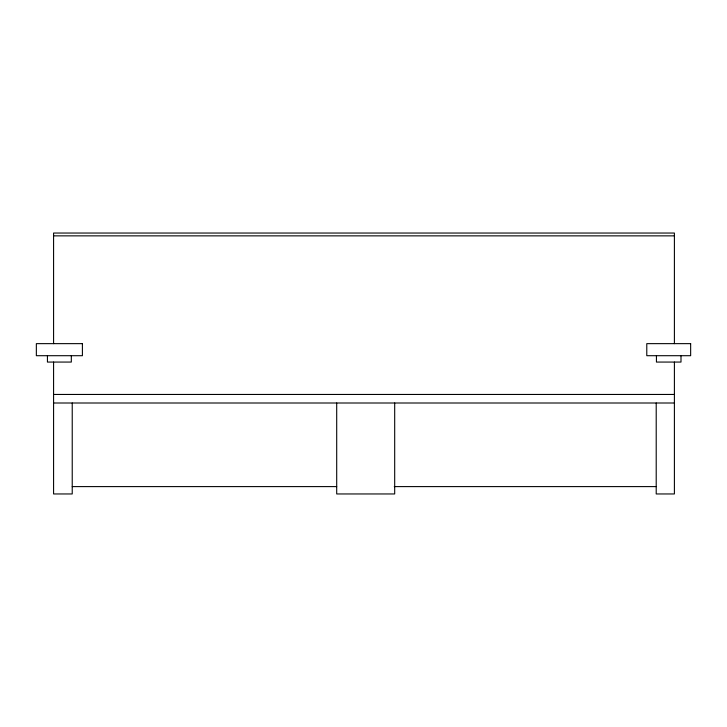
<?xml version="1.0" encoding="UTF-8"?>
<svg xmlns="http://www.w3.org/2000/svg" width="727" height="727" viewBox="0 0 727 727"><rect width="100%" height="100%" fill="white"/><g stroke="black" fill="none" stroke-linecap="round" stroke-linejoin="round"><path stroke-width="1.09" d="M53.58 235.857L674.402 235.857M53.58 394.452L674.402 394.452M53.58 403.003L674.402 403.003M72.227 486.599L336.701 486.599M394.27 486.599L656.208 486.599M680.999 355.703L680.999 362.064L656.436 362.064L656.436 355.703M674.402 343.644L674.402 233.04L53.58 233.04L53.58 343.644M674.402 362.064L674.402 493.96L656.208 493.96L656.208 403.003M394.688 403.003L394.688 493.96L336.701 493.96L336.701 403.003M72.227 403.003L72.227 493.96L53.58 493.96L53.58 362.064M71.319 355.703L71.319 362.064L47.437 362.064L47.437 355.703M82.405 343.644L36.35 343.644L36.35 355.703L82.405 355.703L82.405 343.644M690.65 343.644L646.785 343.644L646.785 355.703L690.65 355.703L690.65 343.644"/></g></svg>
